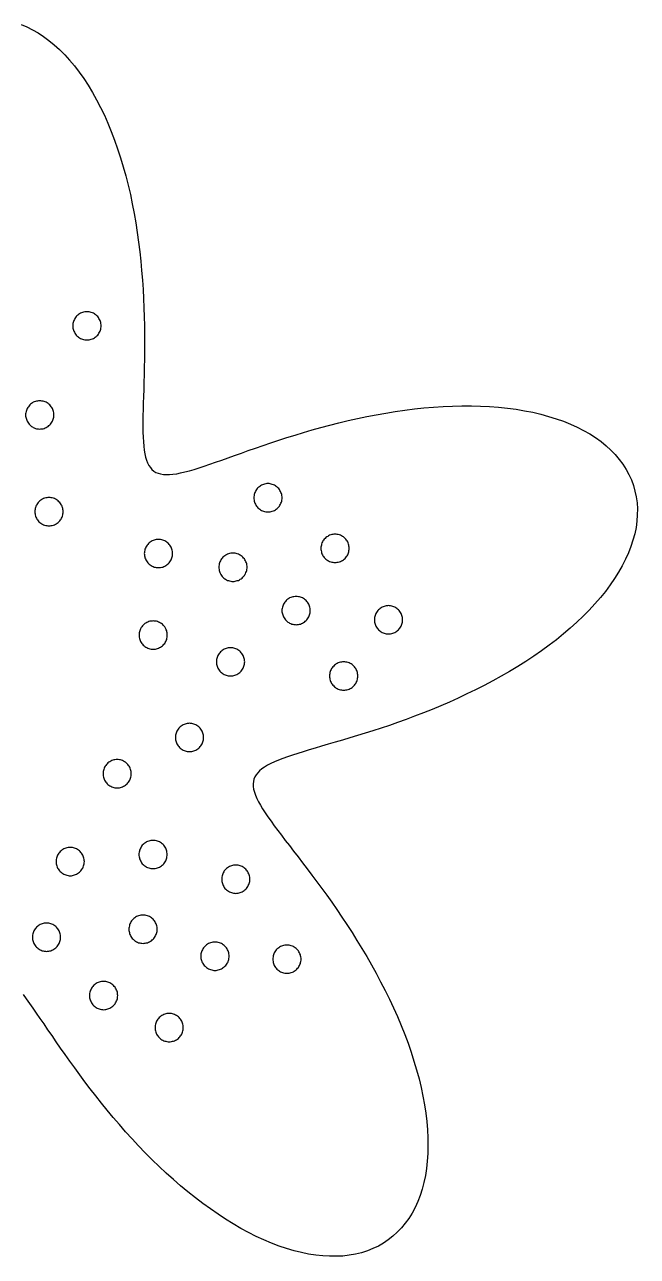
# Model space of a CAD drawing. Header units: millimetres. Extents: x 0 to 411, y 14 to 280.
# Drawn here: x 323.2 to 384, y 15.9 to 138 of the extents above; entities that cross this region are included whole.
import ezdxf

# ---------------------------------------------------------------- set-up
doc = ezdxf.new("R2010")
doc.units = ezdxf.units.MM
doc.layers.add('CUT', color=1, linetype='Continuous')

msp = doc.modelspace()

# ---------------------------------------------------------------- linework, layer by layer
at = {"layer": 'CUT'}
msp.add_lwpolyline([(322.88, 137.96), (323.45, 137.73), (324.01, 137.45), (324.57, 137.14), (325.12, 136.78), (325.65, 136.39), (326.18, 135.96), (326.7, 135.49), (327.21, 134.98), (327.7, 134.44), (328.18, 133.87), (328.65, 133.26), (329.1, 132.62), (329.54, 131.95), (329.96, 131.25), (330.37, 130.52), (330.76, 129.76), (331.14, 128.98), (331.49, 128.18), (331.83, 127.36), (332.16, 126.51), (332.46, 125.65), (332.75, 124.77), (333.02, 123.88), (333.27, 122.97), (333.5, 122.05), (333.72, 121.13), (333.91, 120.19), (334.09, 119.25), (334.26, 118.31), (334.41, 117.36), (334.54, 116.41), (334.66, 115.46), (334.76, 114.52), (334.84, 113.58), (334.92, 112.65), (334.98, 111.72), (335.03, 110.81), (335.07, 109.9), (335.09, 109.01), (335.11, 108.14), (335.12, 107.28), (335.12, 106.43), (335.12, 105.61), (335.11, 104.8), (335.09, 104.02), (335.08, 103.26), (335.06, 102.52), (335.04, 101.81), (335.02, 101.12), (335, 100.46), (334.98, 99.83), (334.97, 99.22), (334.96, 98.64), (334.96, 98.09), (334.97, 97.57), (334.98, 97.08), (335.01, 96.62), (335.04, 96.2), (335.09, 95.8), (335.15, 95.43), (335.23, 95.1), (335.32, 94.79), (335.43, 94.52), (335.55, 94.27), (335.7, 94.06), (335.86, 93.88), (336.04, 93.72), (336.24, 93.59), (336.47, 93.5), (336.72, 93.43), (336.99, 93.38), (337.28, 93.37), (337.6, 93.37), (337.94, 93.41), (338.31, 93.46), (338.7, 93.54), (339.12, 93.64), (339.57, 93.75), (340.04, 93.89), (340.53, 94.04), (341.05, 94.22), (341.6, 94.4), (342.17, 94.6), (342.77, 94.81), (343.4, 95.03), (344.04, 95.27), (344.72, 95.5), (345.41, 95.75), (346.13, 96), (346.87, 96.26), (347.63, 96.52), (348.42, 96.78), (349.22, 97.03), (350.04, 97.29), (350.88, 97.55), (351.73, 97.79), (352.6, 98.04), (353.49, 98.27), (354.39, 98.5), (355.3, 98.72), (356.22, 98.93), (357.15, 99.12), (358.08, 99.3), (359.03, 99.47), (359.97, 99.62), (360.92, 99.76), (361.87, 99.88), (362.82, 99.98), (363.77, 100.06), (364.72, 100.12), (365.66, 100.16), (366.59, 100.18), (367.52, 100.18), (368.43, 100.16), (369.33, 100.11), (370.22, 100.05), (371.09, 99.95), (371.95, 99.84), (372.79, 99.7), (373.61, 99.54), (374.4, 99.35), (375.18, 99.14), (375.93, 98.91), (376.65, 98.65), (377.35, 98.37), (378.02, 98.07), (378.65, 97.74), (379.26, 97.4), (379.83, 97.03), (380.37, 96.64), (380.88, 96.23), (381.35, 95.8), (381.78, 95.35), (382.18, 94.88), (382.54, 94.39), (382.86, 93.89), (383.14, 93.37), (383.38, 92.84), (383.58, 92.29), (383.74, 91.73), (383.86, 91.15), (383.94, 90.57), (383.98, 89.97), (383.97, 89.37), (383.92, 88.76), (383.84, 88.14), (383.71, 87.51), (383.54, 86.88), (383.33, 86.25), (383.09, 85.61), (382.8, 84.98), (382.48, 84.34), (382.11, 83.7), (381.72, 83.07), (381.28, 82.43), (380.81, 81.8), (380.31, 81.18), (379.77, 80.56), (379.21, 79.95), (378.61, 79.34), (377.99, 78.75), (377.33, 78.16), (376.65, 77.58), (375.95, 77.01), (375.22, 76.46), (374.48, 75.91), (373.71, 75.38), (372.93, 74.86), (372.12, 74.36), (371.31, 73.87), (370.48, 73.39), (369.64, 72.93), (368.79, 72.48), (367.94, 72.04), (367.08, 71.63), (366.21, 71.22), (365.35, 70.83), (365.35, 70.83), (364.48, 70.46), (363.62, 70.1), (362.76, 69.76), (361.9, 69.43), (361.05, 69.11), (360.21, 68.81), (359.39, 68.52), (358.57, 68.25), (357.77, 67.99), (356.98, 67.74), (356.22, 67.5), (355.47, 67.27), (354.74, 67.05), (354.03, 66.84), (353.34, 66.64), (352.68, 66.45), (352.05, 66.26), (351.44, 66.08), (350.86, 65.9), (350.31, 65.73), (349.79, 65.56), (349.29, 65.4), (348.83, 65.23), (348.4, 65.06), (348.01, 64.9), (347.65, 64.73), (347.32, 64.56), (347.02, 64.38), (346.76, 64.2), (346.53, 64.01), (346.34, 63.82), (346.18, 63.62), (346.05, 63.41), (345.96, 63.19), (345.91, 62.95), (345.88, 62.71), (345.89, 62.45), (345.93, 62.18), (346.01, 61.9), (346.11, 61.6), (346.25, 61.28), (346.42, 60.95), (346.61, 60.6), (346.83, 60.23), (347.08, 59.84), (347.36, 59.44), (347.66, 59.01), (347.98, 58.57), (348.33, 58.11), (348.69, 57.62), (349.08, 57.12), (349.48, 56.6), (349.9, 56.05), (350.34, 55.49), (350.79, 54.9), (351.25, 54.3), (351.72, 53.67), (352.2, 53.02), (352.69, 52.36), (353.19, 51.68), (353.68, 50.98), (354.19, 50.26), (354.69, 49.52), (355.19, 48.77), (355.69, 48), (356.18, 47.21), (356.67, 46.42), (357.15, 45.6), (357.62, 44.78), (358.08, 43.95), (358.53, 43.1), (358.97, 42.25), (359.39, 41.39), (359.8, 40.52), (360.19, 39.65), (360.56, 38.77), (360.91, 37.89), (361.24, 37.01), (361.55, 36.13), (361.83, 35.25), (362.09, 34.37), (362.33, 33.5), (362.54, 32.63), (362.72, 31.77), (362.88, 30.92), (363.01, 30.08), (363.1, 29.25), (363.17, 28.44), (363.21, 27.64), (363.22, 26.85), (363.2, 26.09), (363.15, 25.34), (363.07, 24.61), (362.96, 23.9), (362.81, 23.22), (362.64, 22.56), (362.44, 21.92), (362.2, 21.32), (361.94, 20.74), (361.64, 20.18), (361.32, 19.66), (360.97, 19.17), (360.59, 18.71), (360.18, 18.28), (359.75, 17.89), (359.29, 17.53), (358.81, 17.2), (358.3, 16.91), (357.77, 16.66), (357.21, 16.44), (356.63, 16.26), (356.04, 16.11), (355.42, 16), (354.79, 15.93), (354.14, 15.9), (353.47, 15.9), (352.79, 15.94), (352.1, 16.01), (351.39, 16.12), (350.67, 16.27), (349.94, 16.45), (349.21, 16.67), (348.46, 16.92), (347.71, 17.21), (346.96, 17.53), (346.2, 17.88), (345.44, 18.26), (344.68, 18.67), (343.92, 19.11), (343.16, 19.57), (342.41, 20.07), (341.65, 20.59), (340.9, 21.13), (340.16, 21.69), (339.43, 22.28), (338.7, 22.88), (337.98, 23.51), (337.27, 24.15), (336.57, 24.8), (335.88, 25.47), (335.2, 26.15), (334.54, 26.84), (333.89, 27.54), (333.25, 28.24), (332.63, 28.95), (332.02, 29.66), (331.43, 30.37), (330.85, 31.08), (330.29, 31.79), (329.74, 32.5), (329.21, 33.2), (328.7, 33.89), (328.2, 34.57), (327.72, 35.24), (327.26, 35.89), (326.81, 36.54), (326.37, 37.16), (325.96, 37.77), (325.55, 38.36), (325.17, 38.93), (324.79, 39.47), (324.43, 40), (324.09, 40.5), (323.75, 40.97), (323.43, 41.41), (323.12, 41.83)], dxfattribs=at)
for points in [[(330.71, 107.57), (330.75, 107.68), (330.78, 107.78), (330.8, 107.89), (330.81, 108), (330.81, 108.11), (330.81, 108.22), (330.8, 108.33), (330.78, 108.44), (330.75, 108.54), (330.71, 108.65), (330.66, 108.75), (330.61, 108.84), (330.55, 108.93), (330.48, 109.02), (330.4, 109.1), (330.32, 109.18), (330.24, 109.24), (330.15, 109.3), (330.05, 109.36), (329.95, 109.4), (329.85, 109.44), (329.74, 109.47), (329.63, 109.49), (329.52, 109.51), (329.41, 109.51), (329.31, 109.51), (329.2, 109.49), (329.09, 109.47), (328.98, 109.44), (328.88, 109.4), (328.78, 109.36), (328.68, 109.3), (328.59, 109.24), (328.51, 109.18), (328.42, 109.1), (328.35, 109.02), (328.28, 108.93), (328.22, 108.84), (328.17, 108.75), (328.12, 108.65), (328.08, 108.54), (328.05, 108.44), (328.03, 108.33), (328.02, 108.22), (328.01, 108.11), (328.02, 108), (328.03, 107.89), (328.05, 107.78), (328.08, 107.68), (328.12, 107.57), (328.17, 107.47), (328.22, 107.38), (328.28, 107.29), (328.35, 107.2), (328.42, 107.12), (328.51, 107.05), (328.59, 106.98), (328.68, 106.92), (328.78, 106.86), (328.88, 106.82), (328.98, 106.78), (329.09, 106.75), (329.2, 106.73), (329.31, 106.71), (329.41, 106.71), (329.52, 106.71), (329.63, 106.73), (329.74, 106.75), (329.85, 106.78), (329.95, 106.82), (330.05, 106.86), (330.15, 106.92), (330.24, 106.98), (330.32, 107.05), (330.4, 107.12), (330.48, 107.2), (330.55, 107.29), (330.61, 107.38), (330.66, 107.47), (330.71, 107.57)], [(326.03, 98.75), (326.07, 98.85), (326.1, 98.95), (326.12, 99.06), (326.14, 99.17), (326.14, 99.28), (326.14, 99.39), (326.12, 99.5), (326.1, 99.61), (326.07, 99.71), (326.03, 99.82), (325.99, 99.92), (325.93, 100.01), (325.87, 100.1), (325.81, 100.19), (325.73, 100.27), (325.65, 100.35), (325.56, 100.41), (325.47, 100.48), (325.38, 100.53), (325.28, 100.57), (325.17, 100.61), (325.07, 100.64), (324.96, 100.66), (324.85, 100.68), (324.74, 100.68), (324.63, 100.68), (324.52, 100.66), (324.41, 100.64), (324.31, 100.61), (324.2, 100.57), (324.1, 100.53), (324.01, 100.48), (323.92, 100.41), (323.83, 100.35), (323.75, 100.27), (323.68, 100.19), (323.61, 100.1), (323.55, 100.01), (323.49, 99.92), (323.45, 99.82), (323.41, 99.71), (323.38, 99.61), (323.36, 99.5), (323.34, 99.39), (323.34, 99.28), (323.34, 99.17), (323.36, 99.06), (323.38, 98.95), (323.41, 98.85), (323.45, 98.75), (323.49, 98.65), (323.55, 98.55), (323.61, 98.46), (323.68, 98.37), (323.75, 98.29), (323.83, 98.22), (323.92, 98.15), (324.01, 98.09), (324.1, 98.03), (324.2, 97.99), (324.31, 97.95), (324.41, 97.92), (324.52, 97.9), (324.63, 97.89), (324.74, 97.88), (324.85, 97.89), (324.96, 97.9), (325.07, 97.92), (325.17, 97.95), (325.28, 97.99), (325.38, 98.03), (325.47, 98.09), (325.56, 98.15), (325.65, 98.22), (325.73, 98.29), (325.81, 98.37), (325.87, 98.46), (325.93, 98.55), (325.99, 98.65), (326.03, 98.75)], [(348.65, 90.53), (348.69, 90.64), (348.72, 90.74), (348.74, 90.85), (348.76, 90.96), (348.76, 91.07), (348.76, 91.18), (348.74, 91.29), (348.72, 91.4), (348.69, 91.5), (348.65, 91.61), (348.61, 91.71), (348.55, 91.8), (348.49, 91.89), (348.43, 91.98), (348.35, 92.06), (348.27, 92.13), (348.18, 92.2), (348.09, 92.26), (348, 92.32), (347.9, 92.36), (347.79, 92.4), (347.69, 92.43), (347.58, 92.45), (347.47, 92.47), (347.36, 92.47), (347.25, 92.47), (347.14, 92.45), (347.03, 92.43), (346.93, 92.4), (346.83, 92.36), (346.73, 92.32), (346.63, 92.26), (346.54, 92.2), (346.45, 92.13), (346.37, 92.06), (346.3, 91.98), (346.23, 91.89), (346.17, 91.8), (346.11, 91.71), (346.07, 91.61), (346.03, 91.5), (346, 91.4), (345.98, 91.29), (345.97, 91.18), (345.96, 91.07), (345.97, 90.96), (345.98, 90.85), (346, 90.74), (346.03, 90.64), (346.07, 90.53), (346.11, 90.43), (346.17, 90.34), (346.23, 90.25), (346.3, 90.16), (346.37, 90.08), (346.45, 90.01), (346.54, 89.94), (346.63, 89.88), (346.73, 89.82), (346.83, 89.78), (346.93, 89.74), (347.03, 89.71), (347.14, 89.69), (347.25, 89.67), (347.36, 89.67), (347.47, 89.67), (347.58, 89.69), (347.69, 89.71), (347.79, 89.74), (347.9, 89.78), (348, 89.82), (348.09, 89.88), (348.18, 89.94), (348.27, 90.01), (348.35, 90.08), (348.43, 90.16), (348.49, 90.25), (348.55, 90.34), (348.61, 90.43), (348.65, 90.53)], [(326.95, 89.16), (326.99, 89.26), (327.02, 89.37), (327.04, 89.47), (327.05, 89.58), (327.05, 89.69), (327.05, 89.8), (327.04, 89.91), (327.02, 90.02), (326.99, 90.12), (326.95, 90.23), (326.9, 90.33), (326.85, 90.42), (326.79, 90.51), (326.72, 90.6), (326.64, 90.68), (326.56, 90.76), (326.48, 90.82), (326.39, 90.89), (326.29, 90.94), (326.19, 90.99), (326.09, 91.02), (325.98, 91.05), (325.87, 91.07), (325.76, 91.09), (325.65, 91.09), (325.54, 91.09), (325.44, 91.07), (325.33, 91.05), (325.22, 91.02), (325.12, 90.99), (325.02, 90.94), (324.92, 90.89), (324.83, 90.82), (324.75, 90.76), (324.66, 90.68), (324.59, 90.6), (324.52, 90.51), (324.46, 90.42), (324.41, 90.33), (324.36, 90.23), (324.32, 90.12), (324.29, 90.02), (324.27, 89.91), (324.26, 89.8), (324.25, 89.69), (324.26, 89.58), (324.27, 89.47), (324.29, 89.37), (324.32, 89.26), (324.36, 89.16), (324.41, 89.06), (324.46, 88.96), (324.52, 88.87), (324.59, 88.78), (324.66, 88.7), (324.75, 88.63), (324.83, 88.56), (324.92, 88.5), (325.02, 88.44), (325.12, 88.4), (325.22, 88.36), (325.33, 88.33), (325.44, 88.31), (325.54, 88.3), (325.65, 88.29), (325.76, 88.3), (325.87, 88.31), (325.98, 88.33), (326.09, 88.36), (326.19, 88.4), (326.29, 88.44), (326.39, 88.5), (326.48, 88.56), (326.56, 88.63), (326.64, 88.7), (326.72, 88.78), (326.79, 88.87), (326.85, 88.96), (326.9, 89.06), (326.95, 89.16)], [(337.8, 85.01), (337.84, 85.11), (337.87, 85.22), (337.89, 85.33), (337.9, 85.44), (337.9, 85.55), (337.9, 85.65), (337.89, 85.76), (337.87, 85.87), (337.84, 85.98), (337.8, 86.08), (337.75, 86.18), (337.7, 86.28), (337.64, 86.37), (337.57, 86.45), (337.49, 86.54), (337.41, 86.61), (337.33, 86.68), (337.24, 86.74), (337.14, 86.79), (337.04, 86.84), (336.94, 86.88), (336.83, 86.91), (336.72, 86.93), (336.61, 86.94), (336.5, 86.95), (336.39, 86.94), (336.28, 86.93), (336.18, 86.91), (336.07, 86.88), (335.97, 86.84), (335.87, 86.79), (335.77, 86.74), (335.68, 86.68), (335.59, 86.61), (335.51, 86.54), (335.44, 86.45), (335.37, 86.37), (335.31, 86.28), (335.26, 86.18), (335.21, 86.08), (335.17, 85.98), (335.14, 85.87), (335.12, 85.76), (335.11, 85.65), (335.1, 85.55), (335.11, 85.44), (335.12, 85.33), (335.14, 85.22), (335.17, 85.11), (335.21, 85.01), (335.26, 84.91), (335.31, 84.81), (335.37, 84.72), (335.44, 84.64), (335.51, 84.56), (335.59, 84.48), (335.68, 84.41), (335.77, 84.35), (335.87, 84.3), (335.97, 84.25), (336.07, 84.21), (336.18, 84.18), (336.28, 84.16), (336.39, 84.15), (336.5, 84.15), (336.61, 84.15), (336.72, 84.16), (336.83, 84.18), (336.94, 84.21), (337.04, 84.25), (337.14, 84.3), (337.24, 84.35), (337.33, 84.41), (337.41, 84.48), (337.49, 84.56), (337.57, 84.64), (337.64, 84.72), (337.7, 84.81), (337.75, 84.91), (337.8, 85.01)], [(355.3, 85.52), (355.34, 85.63), (355.37, 85.73), (355.39, 85.84), (355.4, 85.95), (355.41, 86.06), (355.4, 86.17), (355.39, 86.28), (355.37, 86.39), (355.34, 86.49), (355.3, 86.59), (355.26, 86.69), (355.2, 86.79), (355.14, 86.88), (355.07, 86.97), (355, 87.05), (354.92, 87.12), (354.83, 87.19), (354.74, 87.25), (354.64, 87.31), (354.54, 87.35), (354.44, 87.39), (354.33, 87.42), (354.23, 87.44), (354.12, 87.45), (354.01, 87.46), (353.9, 87.45), (353.79, 87.44), (353.68, 87.42), (353.58, 87.39), (353.47, 87.35), (353.37, 87.31), (353.28, 87.25), (353.18, 87.19), (353.1, 87.12), (353.02, 87.05), (352.94, 86.97), (352.88, 86.88), (352.81, 86.79), (352.76, 86.69), (352.71, 86.59), (352.68, 86.49), (352.65, 86.39), (352.63, 86.28), (352.61, 86.17), (352.61, 86.06), (352.61, 85.95), (352.63, 85.84), (352.65, 85.73), (352.68, 85.63), (352.71, 85.52), (352.76, 85.42), (352.81, 85.33), (352.88, 85.24), (352.94, 85.15), (353.02, 85.07), (353.1, 84.99), (353.18, 84.93), (353.28, 84.86), (353.37, 84.81), (353.47, 84.76), (353.58, 84.73), (353.68, 84.7), (353.79, 84.68), (353.9, 84.66), (354.01, 84.66), (354.12, 84.66), (354.23, 84.68), (354.33, 84.7), (354.44, 84.73), (354.54, 84.76), (354.64, 84.81), (354.74, 84.86), (354.83, 84.93), (354.92, 84.99), (355, 85.07), (355.07, 85.15), (355.14, 85.24), (355.2, 85.33), (355.26, 85.42), (355.3, 85.52)], [(345.18, 83.65), (345.22, 83.75), (345.25, 83.86), (345.27, 83.97), (345.29, 84.08), (345.29, 84.19), (345.29, 84.3), (345.27, 84.41), (345.25, 84.51), (345.22, 84.62), (345.18, 84.72), (345.14, 84.82), (345.08, 84.92), (345.02, 85.01), (344.95, 85.1), (344.88, 85.18), (344.8, 85.25), (344.71, 85.32), (344.62, 85.38), (344.53, 85.43), (344.43, 85.48), (344.32, 85.52), (344.22, 85.55), (344.11, 85.57), (344, 85.58), (343.89, 85.59), (343.78, 85.58), (343.67, 85.57), (343.56, 85.55), (343.46, 85.52), (343.35, 85.48), (343.25, 85.43), (343.16, 85.38), (343.07, 85.32), (342.98, 85.25), (342.9, 85.18), (342.82, 85.1), (342.76, 85.01), (342.7, 84.92), (342.64, 84.82), (342.6, 84.72), (342.56, 84.62), (342.53, 84.51), (342.51, 84.41), (342.49, 84.3), (342.49, 84.19), (342.49, 84.08), (342.51, 83.97), (342.53, 83.86), (342.56, 83.75), (342.6, 83.65), (342.64, 83.55), (342.7, 83.46), (342.76, 83.36), (342.82, 83.28), (342.9, 83.2), (342.98, 83.12), (343.07, 83.05), (343.16, 82.99), (343.25, 82.94), (343.35, 82.89), (343.46, 82.86), (343.56, 82.83), (343.67, 82.8), (343.78, 82.79), (343.89, 82.79), (344, 82.79), (344.11, 82.8), (344.22, 82.83), (344.32, 82.86), (344.43, 82.89), (344.53, 82.94), (344.62, 82.99), (344.71, 83.05), (344.8, 83.12), (344.88, 83.2), (344.95, 83.28), (345.02, 83.36), (345.08, 83.46), (345.14, 83.55), (345.18, 83.65)], [(351.44, 79.36), (351.48, 79.46), (351.51, 79.56), (351.53, 79.67), (351.55, 79.78), (351.55, 79.89), (351.55, 80), (351.53, 80.11), (351.51, 80.22), (351.48, 80.32), (351.44, 80.43), (351.4, 80.53), (351.34, 80.62), (351.28, 80.71), (351.21, 80.8), (351.14, 80.88), (351.06, 80.96), (350.97, 81.02), (350.88, 81.09), (350.79, 81.14), (350.69, 81.18), (350.58, 81.22), (350.48, 81.25), (350.37, 81.27), (350.26, 81.29), (350.15, 81.29), (350.04, 81.29), (349.93, 81.27), (349.82, 81.25), (349.72, 81.22), (349.61, 81.18), (349.51, 81.14), (349.42, 81.09), (349.33, 81.02), (349.24, 80.96), (349.16, 80.88), (349.09, 80.8), (349.02, 80.71), (348.96, 80.62), (348.9, 80.53), (348.86, 80.43), (348.82, 80.32), (348.79, 80.22), (348.77, 80.11), (348.75, 80), (348.75, 79.89), (348.75, 79.78), (348.77, 79.67), (348.79, 79.56), (348.82, 79.46), (348.86, 79.36), (348.9, 79.26), (348.96, 79.16), (349.02, 79.07), (349.09, 78.98), (349.16, 78.9), (349.24, 78.83), (349.33, 78.76), (349.42, 78.7), (349.51, 78.64), (349.61, 78.6), (349.72, 78.56), (349.82, 78.53), (349.93, 78.51), (350.04, 78.5), (350.15, 78.49), (350.26, 78.5), (350.37, 78.51), (350.48, 78.53), (350.58, 78.56), (350.69, 78.6), (350.79, 78.64), (350.88, 78.7), (350.97, 78.76), (351.06, 78.83), (351.14, 78.9), (351.21, 78.98), (351.28, 79.07), (351.34, 79.16), (351.4, 79.26), (351.44, 79.36)], [(360.6, 78.44), (360.64, 78.54), (360.67, 78.65), (360.69, 78.76), (360.7, 78.87), (360.71, 78.98), (360.7, 79.09), (360.69, 79.2), (360.67, 79.3), (360.64, 79.41), (360.6, 79.51), (360.55, 79.61), (360.5, 79.71), (360.44, 79.8), (360.37, 79.89), (360.3, 79.97), (360.21, 80.04), (360.13, 80.11), (360.04, 80.17), (359.94, 80.22), (359.84, 80.27), (359.74, 80.31), (359.63, 80.34), (359.52, 80.36), (359.42, 80.37), (359.31, 80.38), (359.2, 80.37), (359.09, 80.36), (358.98, 80.34), (358.87, 80.31), (358.77, 80.27), (358.67, 80.22), (358.57, 80.17), (358.48, 80.11), (358.4, 80.04), (358.32, 79.97), (358.24, 79.89), (358.17, 79.8), (358.11, 79.71), (358.06, 79.61), (358.01, 79.51), (357.97, 79.41), (357.94, 79.3), (357.92, 79.2), (357.91, 79.09), (357.91, 78.98), (357.91, 78.87), (357.92, 78.76), (357.94, 78.65), (357.97, 78.54), (358.01, 78.44), (358.06, 78.34), (358.11, 78.24), (358.17, 78.15), (358.24, 78.07), (358.32, 77.99), (358.4, 77.91), (358.48, 77.84), (358.57, 77.78), (358.67, 77.73), (358.77, 77.68), (358.87, 77.64), (358.98, 77.61), (359.09, 77.59), (359.2, 77.58), (359.31, 77.58), (359.42, 77.58), (359.52, 77.59), (359.63, 77.61), (359.74, 77.64), (359.84, 77.68), (359.94, 77.73), (360.04, 77.78), (360.13, 77.84), (360.21, 77.91), (360.3, 77.99), (360.37, 78.07), (360.44, 78.15), (360.5, 78.24), (360.55, 78.34), (360.6, 78.44)], [(337.32, 77.03), (337.35, 77.14), (337.37, 77.25), (337.38, 77.36), (337.38, 77.47), (337.38, 77.58), (337.37, 77.69), (337.35, 77.79), (337.32, 77.9), (337.28, 78), (337.23, 78.1), (337.18, 78.2), (337.12, 78.29), (337.05, 78.38), (336.97, 78.46), (336.89, 78.53), (336.81, 78.6), (336.72, 78.66), (336.62, 78.71), (336.52, 78.76), (336.42, 78.8), (336.31, 78.83), (336.2, 78.85), (336.09, 78.86), (335.98, 78.87), (335.88, 78.86), (335.77, 78.85), (335.66, 78.83), (335.55, 78.8), (335.45, 78.76), (335.35, 78.71), (335.25, 78.66), (335.16, 78.6), (335.08, 78.53), (335, 78.46), (334.92, 78.38), (334.85, 78.29), (334.79, 78.2), (334.74, 78.1), (334.69, 78), (334.65, 77.9), (334.62, 77.79), (334.6, 77.69), (334.59, 77.58), (334.58, 77.47), (334.59, 77.36), (334.6, 77.25), (334.62, 77.14), (334.65, 77.03), (334.69, 76.93), (334.74, 76.83), (334.79, 76.74), (334.85, 76.64), (334.92, 76.56), (335, 76.48), (335.08, 76.4), (335.16, 76.33), (335.25, 76.27), (335.35, 76.22), (335.45, 76.17), (335.55, 76.14), (335.66, 76.11), (335.77, 76.08), (335.88, 76.07), (335.98, 76.07), (336.09, 76.07), (336.2, 76.08), (336.31, 76.11), (336.42, 76.14), (336.52, 76.17), (336.62, 76.22), (336.72, 76.27), (336.81, 76.33), (336.89, 76.4), (336.97, 76.48), (337.05, 76.56), (337.12, 76.64), (337.18, 76.74), (337.23, 76.83), (337.28, 76.93), (337.32, 77.03)], [(344.94, 74.27), (344.98, 74.38), (345.01, 74.48), (345.03, 74.59), (345.04, 74.7), (345.05, 74.81), (345.04, 74.92), (345.03, 75.03), (345.01, 75.14), (344.98, 75.24), (344.94, 75.34), (344.89, 75.44), (344.84, 75.54), (344.78, 75.63), (344.71, 75.72), (344.64, 75.8), (344.56, 75.87), (344.47, 75.94), (344.38, 76), (344.28, 76.06), (344.18, 76.1), (344.08, 76.14), (343.97, 76.17), (343.87, 76.19), (343.76, 76.2), (343.65, 76.21), (343.54, 76.2), (343.43, 76.19), (343.32, 76.17), (343.21, 76.14), (343.11, 76.1), (343.01, 76.06), (342.91, 76), (342.82, 75.94), (342.74, 75.87), (342.66, 75.8), (342.58, 75.72), (342.51, 75.63), (342.45, 75.54), (342.4, 75.44), (342.35, 75.34), (342.31, 75.24), (342.29, 75.14), (342.26, 75.03), (342.25, 74.92), (342.25, 74.81), (342.25, 74.7), (342.26, 74.59), (342.29, 74.48), (342.31, 74.38), (342.35, 74.27), (342.4, 74.17), (342.45, 74.08), (342.51, 73.99), (342.58, 73.9), (342.66, 73.82), (342.74, 73.74), (342.82, 73.68), (342.91, 73.61), (343.01, 73.56), (343.11, 73.51), (343.21, 73.48), (343.32, 73.45), (343.43, 73.43), (343.54, 73.41), (343.65, 73.41), (343.76, 73.41), (343.87, 73.43), (343.97, 73.45), (344.08, 73.48), (344.18, 73.51), (344.28, 73.56), (344.38, 73.61), (344.47, 73.68), (344.56, 73.74), (344.64, 73.82), (344.71, 73.9), (344.78, 73.99), (344.84, 74.08), (344.89, 74.17), (344.94, 74.27)], [(356.16, 72.87), (356.2, 72.98), (356.23, 73.08), (356.25, 73.19), (356.26, 73.3), (356.27, 73.41), (356.26, 73.52), (356.25, 73.63), (356.23, 73.74), (356.2, 73.84), (356.16, 73.94), (356.11, 74.04), (356.06, 74.14), (356, 74.23), (355.93, 74.32), (355.86, 74.4), (355.77, 74.47), (355.69, 74.54), (355.6, 74.6), (355.5, 74.66), (355.4, 74.7), (355.3, 74.74), (355.19, 74.77), (355.08, 74.79), (354.97, 74.8), (354.87, 74.81), (354.76, 74.8), (354.65, 74.79), (354.54, 74.77), (354.43, 74.74), (354.33, 74.7), (354.23, 74.66), (354.13, 74.6), (354.04, 74.54), (353.96, 74.47), (353.88, 74.4), (353.8, 74.32), (353.73, 74.23), (353.67, 74.14), (353.62, 74.04), (353.57, 73.94), (353.53, 73.84), (353.5, 73.74), (353.48, 73.63), (353.47, 73.52), (353.47, 73.41), (353.47, 73.3), (353.48, 73.19), (353.5, 73.08), (353.53, 72.98), (353.57, 72.87), (353.62, 72.77), (353.67, 72.68), (353.73, 72.59), (353.8, 72.5), (353.88, 72.42), (353.96, 72.34), (354.04, 72.28), (354.13, 72.21), (354.23, 72.16), (354.33, 72.11), (354.43, 72.08), (354.54, 72.05), (354.65, 72.03), (354.76, 72.01), (354.87, 72.01), (354.97, 72.01), (355.08, 72.03), (355.19, 72.05), (355.3, 72.08), (355.4, 72.11), (355.5, 72.16), (355.6, 72.21), (355.69, 72.28), (355.77, 72.34), (355.86, 72.42), (355.93, 72.5), (356, 72.59), (356.06, 72.68), (356.11, 72.77), (356.16, 72.87)], [(340.91, 66.88), (340.94, 66.99), (340.96, 67.1), (340.98, 67.21), (340.98, 67.32), (340.98, 67.43), (340.96, 67.54), (340.94, 67.64), (340.91, 67.75), (340.87, 67.85), (340.83, 67.95), (340.77, 68.05), (340.71, 68.14), (340.65, 68.23), (340.57, 68.31), (340.49, 68.38), (340.4, 68.45), (340.31, 68.51), (340.22, 68.56), (340.12, 68.61), (340.01, 68.65), (339.91, 68.68), (339.8, 68.7), (339.69, 68.71), (339.58, 68.72), (339.47, 68.71), (339.36, 68.7), (339.25, 68.68), (339.15, 68.65), (339.05, 68.61), (338.95, 68.56), (338.85, 68.51), (338.76, 68.45), (338.67, 68.38), (338.59, 68.31), (338.52, 68.23), (338.45, 68.14), (338.39, 68.05), (338.33, 67.95), (338.29, 67.85), (338.25, 67.75), (338.22, 67.64), (338.2, 67.54), (338.19, 67.43), (338.18, 67.32), (338.19, 67.21), (338.2, 67.1), (338.22, 66.99), (338.25, 66.88), (338.29, 66.78), (338.33, 66.68), (338.39, 66.59), (338.45, 66.49), (338.52, 66.41), (338.59, 66.33), (338.67, 66.25), (338.76, 66.18), (338.85, 66.12), (338.95, 66.07), (339.05, 66.02), (339.15, 65.99), (339.25, 65.96), (339.36, 65.93), (339.47, 65.92), (339.58, 65.92), (339.69, 65.92), (339.8, 65.93), (339.91, 65.96), (340.01, 65.99), (340.12, 66.02), (340.22, 66.07), (340.31, 66.12), (340.4, 66.18), (340.49, 66.25), (340.57, 66.33), (340.65, 66.41), (340.71, 66.49), (340.77, 66.59), (340.83, 66.68), (340.87, 66.78), (340.91, 66.88)], [(333.74, 63.29), (333.77, 63.4), (333.79, 63.51), (333.8, 63.61), (333.81, 63.72), (333.8, 63.83), (333.79, 63.94), (333.77, 64.05), (333.74, 64.16), (333.7, 64.26), (333.66, 64.36), (333.6, 64.46), (333.54, 64.55), (333.47, 64.63), (333.4, 64.71), (333.32, 64.79), (333.23, 64.86), (333.14, 64.92), (333.04, 64.97), (332.94, 65.02), (332.84, 65.06), (332.74, 65.09), (332.63, 65.11), (332.52, 65.12), (332.41, 65.12), (332.3, 65.12), (332.19, 65.11), (332.08, 65.09), (331.98, 65.06), (331.87, 65.02), (331.77, 64.97), (331.68, 64.92), (331.59, 64.86), (331.5, 64.79), (331.42, 64.71), (331.34, 64.63), (331.28, 64.55), (331.21, 64.46), (331.16, 64.36), (331.11, 64.26), (331.08, 64.16), (331.05, 64.05), (331.03, 63.94), (331.01, 63.83), (331.01, 63.72), (331.01, 63.61), (331.03, 63.51), (331.05, 63.4), (331.08, 63.29), (331.11, 63.19), (331.16, 63.09), (331.21, 62.99), (331.28, 62.9), (331.34, 62.81), (331.42, 62.73), (331.5, 62.66), (331.59, 62.59), (331.68, 62.53), (331.77, 62.48), (331.87, 62.43), (331.98, 62.39), (332.08, 62.36), (332.19, 62.34), (332.3, 62.33), (332.41, 62.32), (332.52, 62.33), (332.63, 62.34), (332.74, 62.36), (332.84, 62.39), (332.94, 62.43), (333.04, 62.48), (333.14, 62.53), (333.23, 62.59), (333.32, 62.66), (333.4, 62.73), (333.47, 62.81), (333.54, 62.9), (333.6, 62.99), (333.66, 63.09), (333.7, 63.19), (333.74, 63.29)], [(329.05, 54.48), (329.09, 54.59), (329.12, 54.69), (329.14, 54.8), (329.15, 54.91), (329.16, 55.02), (329.15, 55.13), (329.14, 55.24), (329.12, 55.35), (329.09, 55.45), (329.05, 55.56), (329.01, 55.66), (328.95, 55.75), (328.89, 55.84), (328.82, 55.93), (328.75, 56.01), (328.67, 56.08), (328.58, 56.15), (328.49, 56.21), (328.39, 56.27), (328.29, 56.31), (328.19, 56.35), (328.08, 56.38), (327.98, 56.4), (327.87, 56.42), (327.76, 56.42), (327.65, 56.42), (327.54, 56.4), (327.43, 56.38), (327.33, 56.35), (327.22, 56.31), (327.12, 56.27), (327.03, 56.21), (326.93, 56.15), (326.85, 56.08), (326.77, 56.01), (326.69, 55.93), (326.63, 55.84), (326.56, 55.75), (326.51, 55.66), (326.46, 55.56), (326.43, 55.45), (326.4, 55.35), (326.38, 55.24), (326.36, 55.13), (326.36, 55.02), (326.36, 54.91), (326.38, 54.8), (326.4, 54.69), (326.43, 54.59), (326.46, 54.48), (326.51, 54.38), (326.56, 54.29), (326.63, 54.2), (326.69, 54.11), (326.77, 54.03), (326.85, 53.96), (326.93, 53.89), (327.03, 53.83), (327.12, 53.77), (327.22, 53.73), (327.33, 53.69), (327.43, 53.66), (327.54, 53.64), (327.65, 53.62), (327.76, 53.62), (327.87, 53.62), (327.98, 53.64), (328.08, 53.66), (328.19, 53.69), (328.29, 53.73), (328.39, 53.77), (328.49, 53.83), (328.58, 53.89), (328.67, 53.96), (328.75, 54.03), (328.82, 54.11), (328.89, 54.2), (328.95, 54.29), (329.01, 54.38), (329.05, 54.48)], [(337.26, 55.19), (337.3, 55.29), (337.33, 55.39), (337.35, 55.5), (337.36, 55.61), (337.37, 55.72), (337.36, 55.83), (337.35, 55.94), (337.33, 56.05), (337.3, 56.15), (337.26, 56.26), (337.22, 56.36), (337.16, 56.45), (337.1, 56.54), (337.03, 56.63), (336.96, 56.71), (336.88, 56.79), (336.79, 56.85), (336.7, 56.92), (336.6, 56.97), (336.5, 57.01), (336.4, 57.05), (336.3, 57.08), (336.19, 57.1), (336.08, 57.12), (335.97, 57.12), (335.86, 57.12), (335.75, 57.1), (335.64, 57.08), (335.54, 57.05), (335.43, 57.01), (335.33, 56.97), (335.24, 56.92), (335.15, 56.85), (335.06, 56.79), (334.98, 56.71), (334.9, 56.63), (334.84, 56.54), (334.78, 56.45), (334.72, 56.36), (334.68, 56.26), (334.64, 56.15), (334.61, 56.05), (334.59, 55.94), (334.57, 55.83), (334.57, 55.72), (334.57, 55.61), (334.59, 55.5), (334.61, 55.39), (334.64, 55.29), (334.68, 55.19), (334.72, 55.09), (334.78, 54.99), (334.84, 54.9), (334.9, 54.81), (334.98, 54.73), (335.06, 54.66), (335.15, 54.59), (335.24, 54.53), (335.33, 54.47), (335.43, 54.43), (335.54, 54.39), (335.64, 54.36), (335.75, 54.34), (335.86, 54.33), (335.97, 54.32), (336.08, 54.33), (336.19, 54.34), (336.3, 54.36), (336.4, 54.39), (336.5, 54.43), (336.6, 54.47), (336.7, 54.53), (336.79, 54.59), (336.88, 54.66), (336.96, 54.73), (337.03, 54.81), (337.1, 54.9), (337.16, 54.99), (337.22, 55.09), (337.26, 55.19)], [(345.46, 52.74), (345.5, 52.84), (345.53, 52.95), (345.55, 53.05), (345.56, 53.16), (345.57, 53.27), (345.56, 53.38), (345.55, 53.49), (345.53, 53.6), (345.5, 53.71), (345.46, 53.81), (345.41, 53.91), (345.36, 54), (345.3, 54.1), (345.23, 54.18), (345.16, 54.26), (345.08, 54.34), (344.99, 54.41), (344.9, 54.47), (344.8, 54.52), (344.7, 54.57), (344.6, 54.6), (344.49, 54.63), (344.39, 54.66), (344.28, 54.67), (344.17, 54.67), (344.06, 54.67), (343.95, 54.66), (343.84, 54.63), (343.73, 54.6), (343.63, 54.57), (343.53, 54.52), (343.44, 54.47), (343.34, 54.41), (343.26, 54.34), (343.18, 54.26), (343.1, 54.18), (343.03, 54.1), (342.97, 54), (342.92, 53.91), (342.87, 53.81), (342.84, 53.71), (342.81, 53.6), (342.78, 53.49), (342.77, 53.38), (342.77, 53.27), (342.77, 53.16), (342.78, 53.05), (342.81, 52.95), (342.84, 52.84), (342.87, 52.74), (342.92, 52.64), (342.97, 52.54), (343.03, 52.45), (343.1, 52.36), (343.18, 52.28), (343.26, 52.21), (343.34, 52.14), (343.44, 52.08), (343.53, 52.03), (343.63, 51.98), (343.73, 51.94), (343.84, 51.91), (343.95, 51.89), (344.06, 51.88), (344.17, 51.87), (344.28, 51.88), (344.39, 51.89), (344.49, 51.91), (344.6, 51.94), (344.7, 51.98), (344.8, 52.03), (344.9, 52.08), (344.99, 52.14), (345.08, 52.21), (345.16, 52.28), (345.23, 52.36), (345.3, 52.45), (345.36, 52.54), (345.41, 52.64), (345.46, 52.74)], [(326.7, 46.99), (326.74, 47.09), (326.77, 47.2), (326.79, 47.3), (326.81, 47.41), (326.81, 47.52), (326.81, 47.63), (326.79, 47.74), (326.77, 47.85), (326.74, 47.96), (326.7, 48.06), (326.66, 48.16), (326.6, 48.26), (326.54, 48.35), (326.47, 48.43), (326.4, 48.51), (326.32, 48.59), (326.23, 48.66), (326.14, 48.72), (326.05, 48.77), (325.95, 48.82), (325.84, 48.86), (325.74, 48.89), (325.63, 48.91), (325.52, 48.92), (325.41, 48.92), (325.3, 48.92), (325.19, 48.91), (325.08, 48.89), (324.98, 48.86), (324.87, 48.82), (324.77, 48.77), (324.68, 48.72), (324.59, 48.66), (324.5, 48.59), (324.42, 48.51), (324.34, 48.43), (324.28, 48.35), (324.22, 48.26), (324.16, 48.16), (324.12, 48.06), (324.08, 47.96), (324.05, 47.85), (324.03, 47.74), (324.01, 47.63), (324.01, 47.52), (324.01, 47.41), (324.03, 47.3), (324.05, 47.2), (324.08, 47.09), (324.12, 46.99), (324.16, 46.89), (324.22, 46.79), (324.28, 46.7), (324.34, 46.61), (324.42, 46.53), (324.5, 46.46), (324.59, 46.39), (324.68, 46.33), (324.77, 46.28), (324.87, 46.23), (324.98, 46.19), (325.08, 46.16), (325.19, 46.14), (325.3, 46.13), (325.41, 46.12), (325.52, 46.13), (325.63, 46.14), (325.74, 46.16), (325.84, 46.19), (325.95, 46.23), (326.05, 46.28), (326.14, 46.33), (326.23, 46.39), (326.32, 46.46), (326.4, 46.53), (326.47, 46.61), (326.54, 46.7), (326.6, 46.79), (326.66, 46.89), (326.7, 46.99)], [(336.27, 47.78), (336.31, 47.88), (336.34, 47.99), (336.36, 48.09), (336.37, 48.2), (336.38, 48.31), (336.37, 48.42), (336.36, 48.53), (336.34, 48.64), (336.31, 48.75), (336.27, 48.85), (336.22, 48.95), (336.17, 49.05), (336.11, 49.14), (336.04, 49.22), (335.97, 49.3), (335.89, 49.38), (335.8, 49.45), (335.71, 49.51), (335.61, 49.56), (335.51, 49.61), (335.41, 49.65), (335.3, 49.68), (335.2, 49.7), (335.09, 49.71), (334.98, 49.71), (334.87, 49.71), (334.76, 49.7), (334.65, 49.68), (334.54, 49.65), (334.44, 49.61), (334.34, 49.56), (334.24, 49.51), (334.15, 49.45), (334.07, 49.38), (333.99, 49.3), (333.91, 49.22), (333.84, 49.14), (333.78, 49.05), (333.73, 48.95), (333.68, 48.85), (333.64, 48.75), (333.62, 48.64), (333.59, 48.53), (333.58, 48.42), (333.58, 48.31), (333.58, 48.2), (333.59, 48.09), (333.62, 47.99), (333.64, 47.88), (333.68, 47.78), (333.73, 47.68), (333.78, 47.58), (333.84, 47.49), (333.91, 47.4), (333.99, 47.32), (334.07, 47.25), (334.15, 47.18), (334.24, 47.12), (334.34, 47.07), (334.44, 47.02), (334.54, 46.98), (334.65, 46.95), (334.76, 46.93), (334.87, 46.92), (334.98, 46.91), (335.09, 46.92), (335.2, 46.93), (335.3, 46.95), (335.41, 46.98), (335.51, 47.02), (335.61, 47.07), (335.71, 47.12), (335.8, 47.18), (335.89, 47.25), (335.97, 47.32), (336.04, 47.4), (336.11, 47.49), (336.17, 47.58), (336.22, 47.68), (336.27, 47.78)], [(343.44, 45.21), (343.47, 45.31), (343.49, 45.42), (343.5, 45.53), (343.51, 45.64), (343.5, 45.75), (343.49, 45.86), (343.47, 45.97), (343.44, 46.07), (343.4, 46.18), (343.35, 46.28), (343.3, 46.37), (343.24, 46.46), (343.17, 46.55), (343.1, 46.63), (343.01, 46.7), (342.93, 46.77), (342.84, 46.83), (342.74, 46.89), (342.64, 46.93), (342.54, 46.97), (342.43, 47), (342.32, 47.02), (342.22, 47.04), (342.11, 47.04), (342, 47.04), (341.89, 47.02), (341.78, 47), (341.67, 46.97), (341.57, 46.93), (341.47, 46.89), (341.37, 46.83), (341.28, 46.77), (341.2, 46.7), (341.12, 46.63), (341.04, 46.55), (340.97, 46.46), (340.91, 46.37), (340.86, 46.28), (340.81, 46.18), (340.77, 46.07), (340.74, 45.97), (340.72, 45.86), (340.71, 45.75), (340.71, 45.64), (340.71, 45.53), (340.72, 45.42), (340.74, 45.31), (340.77, 45.21), (340.81, 45.1), (340.86, 45), (340.91, 44.91), (340.97, 44.82), (341.04, 44.73), (341.12, 44.65), (341.2, 44.58), (341.28, 44.51), (341.37, 44.45), (341.47, 44.39), (341.57, 44.35), (341.67, 44.31), (341.78, 44.28), (341.89, 44.26), (342, 44.24), (342.11, 44.24), (342.22, 44.24), (342.32, 44.26), (342.43, 44.28), (342.54, 44.31), (342.64, 44.35), (342.74, 44.39), (342.84, 44.45), (342.93, 44.51), (343.01, 44.58), (343.1, 44.65), (343.17, 44.73), (343.24, 44.82), (343.3, 44.91), (343.35, 45), (343.4, 45.1), (343.44, 45.21)], [(350.53, 44.81), (350.57, 44.92), (350.6, 45.02), (350.62, 45.13), (350.64, 45.24), (350.64, 45.35), (350.64, 45.46), (350.62, 45.57), (350.6, 45.67), (350.57, 45.78), (350.53, 45.88), (350.49, 45.98), (350.43, 46.08), (350.37, 46.17), (350.3, 46.26), (350.23, 46.34), (350.15, 46.41), (350.06, 46.48), (349.97, 46.54), (349.88, 46.6), (349.78, 46.64), (349.67, 46.68), (349.57, 46.71), (349.46, 46.73), (349.35, 46.74), (349.24, 46.75), (349.13, 46.74), (349.02, 46.73), (348.91, 46.71), (348.81, 46.68), (348.7, 46.64), (348.6, 46.6), (348.51, 46.54), (348.42, 46.48), (348.33, 46.41), (348.25, 46.34), (348.18, 46.26), (348.11, 46.17), (348.05, 46.08), (347.99, 45.98), (347.95, 45.88), (347.91, 45.78), (347.88, 45.67), (347.86, 45.57), (347.84, 45.46), (347.84, 45.35), (347.84, 45.24), (347.86, 45.13), (347.88, 45.02), (347.91, 44.92), (347.95, 44.81), (347.99, 44.71), (348.05, 44.62), (348.11, 44.52), (348.18, 44.44), (348.25, 44.36), (348.33, 44.28), (348.42, 44.22), (348.51, 44.15), (348.6, 44.1), (348.7, 44.05), (348.81, 44.02), (348.91, 43.99), (349.02, 43.97), (349.13, 43.95), (349.24, 43.95), (349.35, 43.95), (349.46, 43.97), (349.57, 43.99), (349.67, 44.02), (349.78, 44.05), (349.88, 44.1), (349.97, 44.15), (350.06, 44.22), (350.15, 44.28), (350.23, 44.36), (350.3, 44.44), (350.37, 44.52), (350.43, 44.62), (350.49, 44.71), (350.53, 44.81)], [(332.36, 41.21), (332.4, 41.31), (332.43, 41.42), (332.45, 41.52), (332.46, 41.63), (332.47, 41.74), (332.46, 41.85), (332.45, 41.96), (332.43, 42.07), (332.4, 42.18), (332.36, 42.28), (332.31, 42.38), (332.26, 42.47), (332.2, 42.57), (332.13, 42.65), (332.06, 42.73), (331.98, 42.81), (331.89, 42.88), (331.8, 42.94), (331.7, 42.99), (331.6, 43.04), (331.5, 43.07), (331.39, 43.1), (331.28, 43.13), (331.18, 43.14), (331.07, 43.14), (330.96, 43.14), (330.85, 43.13), (330.74, 43.1), (330.63, 43.07), (330.53, 43.04), (330.43, 42.99), (330.33, 42.94), (330.24, 42.88), (330.16, 42.81), (330.08, 42.73), (330, 42.65), (329.93, 42.57), (329.87, 42.47), (329.82, 42.38), (329.77, 42.28), (329.73, 42.18), (329.7, 42.07), (329.68, 41.96), (329.67, 41.85), (329.67, 41.74), (329.67, 41.63), (329.68, 41.52), (329.7, 41.42), (329.73, 41.31), (329.77, 41.21), (329.82, 41.11), (329.87, 41.01), (329.93, 40.92), (330, 40.83), (330.08, 40.75), (330.16, 40.68), (330.24, 40.61), (330.33, 40.55), (330.43, 40.5), (330.53, 40.45), (330.63, 40.41), (330.74, 40.38), (330.85, 40.36), (330.96, 40.35), (331.07, 40.34), (331.18, 40.35), (331.28, 40.36), (331.39, 40.38), (331.5, 40.41), (331.6, 40.45), (331.7, 40.5), (331.8, 40.55), (331.89, 40.61), (331.98, 40.68), (332.06, 40.75), (332.13, 40.83), (332.2, 40.92), (332.26, 41.01), (332.31, 41.11), (332.36, 41.21)], [(338.86, 38.03), (338.9, 38.13), (338.93, 38.24), (338.95, 38.35), (338.96, 38.46), (338.97, 38.57), (338.96, 38.68), (338.95, 38.79), (338.93, 38.89), (338.9, 39), (338.86, 39.1), (338.82, 39.2), (338.76, 39.3), (338.7, 39.39), (338.63, 39.48), (338.56, 39.56), (338.48, 39.63), (338.39, 39.7), (338.3, 39.76), (338.2, 39.81), (338.1, 39.86), (338, 39.9), (337.9, 39.93), (337.79, 39.95), (337.68, 39.96), (337.57, 39.97), (337.46, 39.96), (337.35, 39.95), (337.24, 39.93), (337.14, 39.9), (337.03, 39.86), (336.93, 39.81), (336.84, 39.76), (336.75, 39.7), (336.66, 39.63), (336.58, 39.56), (336.5, 39.48), (336.44, 39.39), (336.37, 39.3), (336.32, 39.2), (336.28, 39.1), (336.24, 39), (336.21, 38.89), (336.19, 38.79), (336.17, 38.68), (336.17, 38.57), (336.17, 38.46), (336.19, 38.35), (336.21, 38.24), (336.24, 38.13), (336.28, 38.03), (336.32, 37.93), (336.37, 37.83), (336.44, 37.74), (336.5, 37.66), (336.58, 37.58), (336.66, 37.5), (336.75, 37.43), (336.84, 37.37), (336.93, 37.32), (337.03, 37.27), (337.14, 37.23), (337.24, 37.21), (337.35, 37.18), (337.46, 37.17), (337.57, 37.17), (337.68, 37.17), (337.79, 37.18), (337.9, 37.21), (338, 37.23), (338.1, 37.27), (338.2, 37.32), (338.3, 37.37), (338.39, 37.43), (338.48, 37.5), (338.56, 37.58), (338.63, 37.66), (338.7, 37.74), (338.76, 37.83), (338.82, 37.93), (338.86, 38.03)]]:
    msp.add_lwpolyline(points, close=True, dxfattribs=at)

doc.saveas('drawing.dxf')
